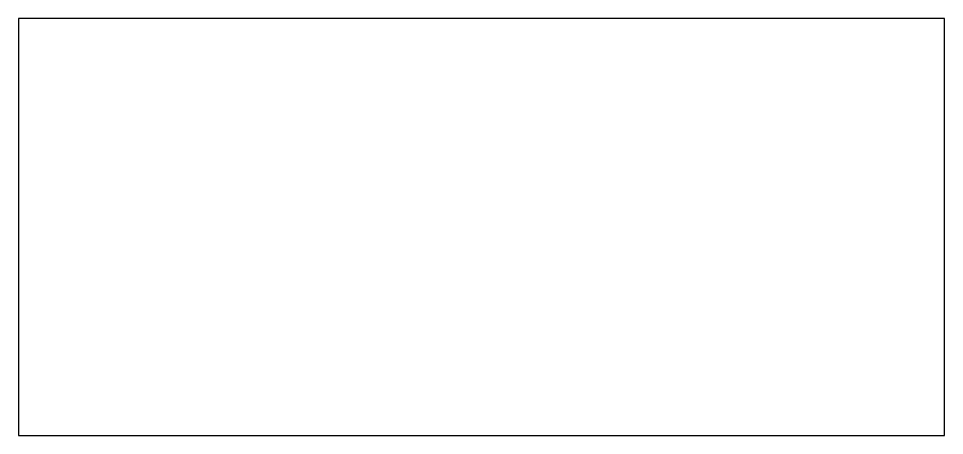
# Model space of a CAD drawing. Header units: millimetres. Extents: x 0 to 25.4, y 0 to 11.4.
import ezdxf

# ---------------------------------------------------------------- set-up
doc = ezdxf.new("R2010")
doc.units = ezdxf.units.MM
doc.layers.add('CAD', color=7, linetype='Continuous')

msp = doc.modelspace()

# ---------------------------------------------------------------- linework, layer by layer
at = {"layer": 'CAD'}
for p, q in [((25.4, 11.43), (0, 11.43)), ((0, 11.43), (0, 0)), ((25.4, 0), (25.4, 11.43)), ((0, 0), (25.4, 0))]:
    msp.add_line(p, q, dxfattribs=at)

doc.saveas('drawing.dxf')
